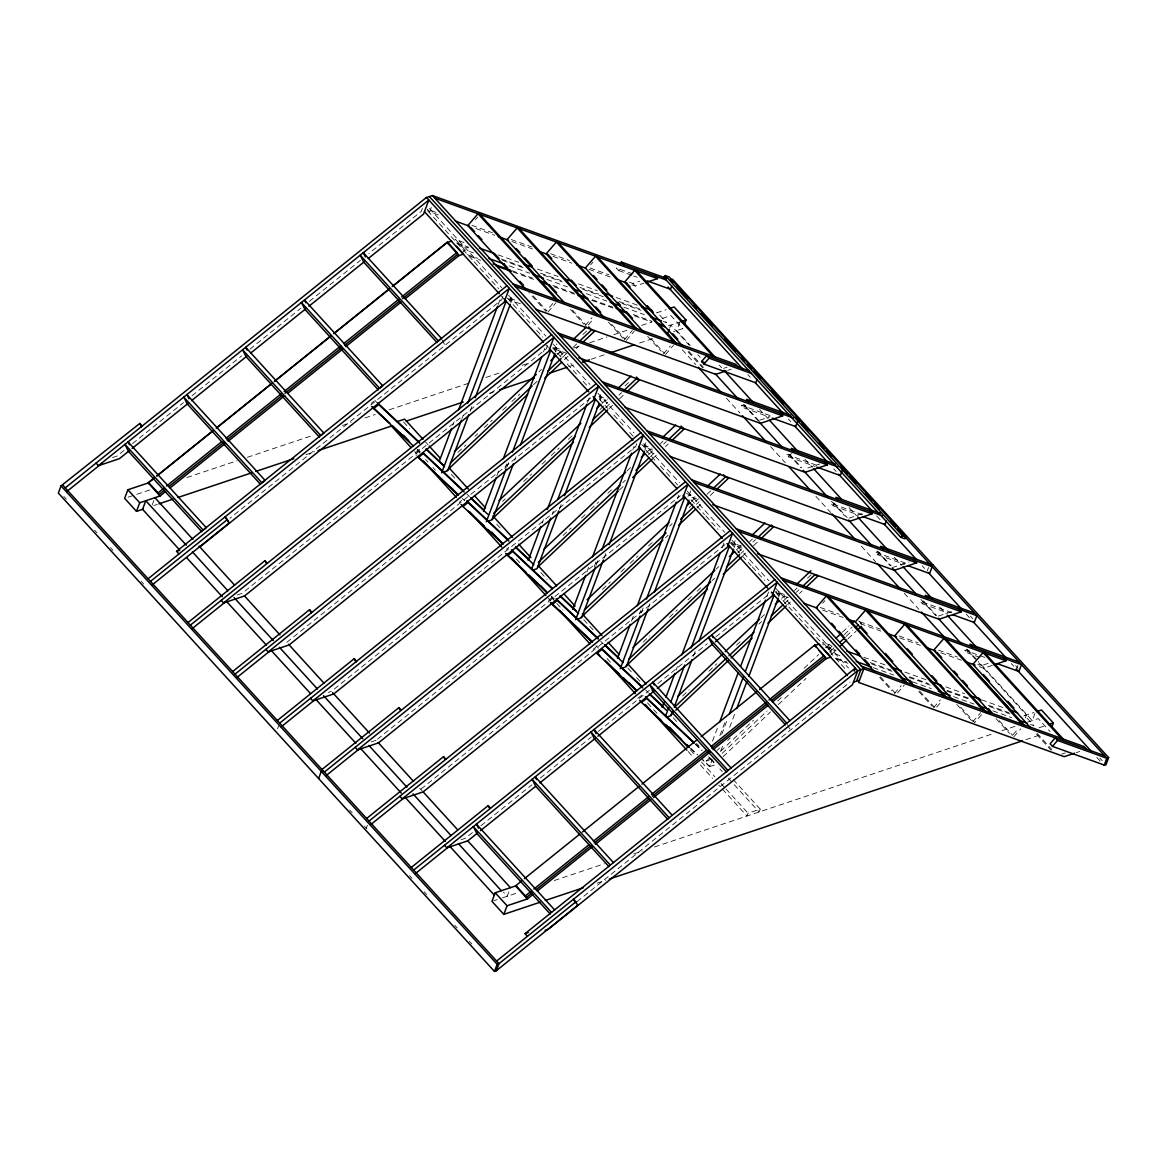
<?xml version="1.0" encoding="UTF-8"?>
<svg xmlns="http://www.w3.org/2000/svg" width="1167" height="1167" viewBox="0 0 1167 1167"><rect width="100%" height="100%" fill="white"/><g stroke="black" fill="none" stroke-linecap="round" stroke-linejoin="round"><path stroke-width="0.75" stroke-dasharray="5 3.75" d="M152.221 504.844L153.825 500.555M422.352 208.368L421.17 211.49L368.816 253.589M438.267 214.918L429.704 211.825L431.63 206.705M277.571 728.748L278.636 725.932M452.884 425.109L454.153 421.725M498.207 304.529L500.76 297.745M502.846 296.666L501.664 299.788L230.016 518.221M462.088 418.428L463.372 415.029M520.467 303.828L510.198 300.109L512.123 294.988M470.082 411.295L471.993 406.204M510.927 302.603L512.211 299.204L507.66 300.736M496.894 475.8L499.447 469.003M543.501 351.821L544.77 348.422M547.498 345.636L546.316 348.773L242.123 593.361L237.309 594.98M366.35 828.118L367.415 825.302M504.888 468.667L507.441 461.869M506.741 467.413L508.666 462.307M566.841 353.426L554.85 349.093L556.776 343.973M514.735 460.279L516.004 456.88M555.594 351.588L556.863 348.189L552.312 349.721M542.188 523.079L543.472 519.68M587.512 402.498L589.437 397.407M552.035 514.691L553.318 511.292M600.786 394.665L599.502 398.078L606.359 400.558M559.387 509.264L561.298 504.173M600.246 400.573L601.516 397.174L598.481 398.195M669.756 327.927L670.821 325.068L689.216 345.228M679.938 322.019L676.7 330.611L690.193 345.403M586.855 572.063L588.766 566.972M632.806 449.776L634.089 446.377M636.803 443.606L635.636 446.728L331.443 691.331L328.219 692.41M594.193 566.637L596.104 561.531M596.06 565.368L598.613 558.585M652.732 450.156L644.155 447.063L646.08 441.943M604.039 558.249L605.95 553.143M644.899 449.558L646.168 446.159L643.134 447.165M508.827 891.967L507.207 896.256L503.531 892.23M631.507 621.048L633.418 615.943M677.473 498.761L678.742 495.362M639.487 613.915L640.771 610.516M641.354 612.66L643.265 607.555M690.747 490.913L688.822 496.033L699.091 499.753M648.692 607.234L649.975 603.835M676.16 670.018L677.429 666.634M722.125 547.746L724.036 542.655M742.037 548.111L733.474 545.018L735.4 539.898M693.358 656.204L695.269 651.113M734.203 547.513L735.487 544.114L730.936 545.645M712.512 741.089L718.259 725.801M766.777 596.731L769.33 589.933M719.864 735.662L725.611 720.375M710.922 759.44L704.853 761.467L709.594 766.661L712.147 759.863M721.717 734.393L727.464 719.105M788.411 597.723L778.126 594.003L780.052 588.883M720.768 751.052L722.679 745.946M729.711 727.274L734.816 713.679M778.856 596.497L780.139 593.099L775.588 594.63M733.212 779.527L760.184 809.11L748.032 813.18L746.968 816.039L718.77 785.114M760.184 809.11L759.104 811.984L728.456 778.36M927.254 570.911L928.538 567.498M1016.559 668.881L1017.843 665.467M1025.282 717.909L1026.362 715.05L978.544 662.593M1034.925 713.431L1032.241 720.593L978.296 661.412M475.407 219.732L477.682 217.106M462.365 252.787L464.918 249.84L473.466 252.918M552.808 303.508L545.996 311.385L528.884 292.611M547.95 312.085L555.9 302.895M590.692 264.807L592.967 262.181M633.054 274.026L616.351 267.987L618.714 270.584L620.756 268.22M585.178 325.535L591.99 317.657M588.27 324.922L593.945 318.358M624.36 339.685L632.31 330.494M626.314 340.385L634.264 331.195M663.542 353.834L670.354 345.957M665.496 354.535L673.447 345.344M769.899 415.525L741.497 405.255L743.86 407.867L745.903 405.503M816.229 465.108L786.15 454.24L788.513 456.837L791.591 453.292M862.544 514.691L830.802 503.225L833.18 505.822L835.222 503.458M822.647 603.237L824.909 600.611M905.534 563.063L875.454 552.21L877.832 554.806L879.874 552.443M951.864 612.646L920.121 601.195L922.484 603.791L924.527 601.428M894.36 693.577L901.172 685.7M897.452 692.979L904.265 685.102M984.817 657.415L964.773 650.165L967.137 652.776L969.179 650.413M933.542 707.727L940.354 699.85M936.634 707.129L942.309 700.565M972.724 721.877L980.674 712.687M981.491 714.715L974.678 722.592L960.018 706.502M1013.044 734.729L1018.718 728.164M1013.86 736.742L1020.687 728.864M538.877 371.865L541.517 369.37M557.359 354.447L561.312 350.713M457.945 452.402L465.837 444.963M475.042 436.268L477.682 433.788M484.261 427.574L492.153 420.135M502.685 410.2L506.624 406.481M511.89 401.506L519.782 394.067M560.583 355.585L563.209 353.09M582.946 334.477L586.899 330.757M533.436 384.745L537.404 381.011M562.465 357.35L566.418 353.616M573.026 347.401L576.979 343.667M564.376 359.742L568.314 356.008M576.221 348.568L578.847 346.088M602.012 403.417L607.292 398.443M502.598 501.387L505.223 498.907M523.647 481.533L531.539 474.079M542.072 464.145L546.025 460.425M551.291 455.451L559.183 448.011M568.387 439.317L572.341 435.597M599.969 409.529L607.861 402.075M624.972 385.941L628.925 382.222M605.804 407.589L609.758 403.855M618.991 395.132L621.632 392.652M609.028 408.713L612.981 404.993M619.56 398.793L624.812 393.819M626.869 471.074L630.836 467.34M646.664 452.402L651.945 447.428M563.048 535.478L570.94 528.024M581.458 518.09L585.411 514.37M590.677 509.41L598.569 501.956M607.788 493.262L613.04 488.302M648.575 454.78L652.528 451.06M660.42 443.606L663.046 441.126M622.755 482.7L625.395 480.206M650.457 456.56L654.41 452.825M663.644 444.116L666.284 441.622M619.473 489.98L623.411 486.26M653.68 457.697L656.321 455.218M665.526 446.523L668.151 444.043M691.316 501.387L695.284 497.653M602.435 589.423L610.326 581.968M620.859 572.034L624.797 568.314M630.063 563.355L637.97 555.9M648.487 545.966L652.441 542.247M669.537 526.113L672.177 523.633M689.289 507.485L698.493 498.805M696.436 504.304L699.062 501.81M706.983 494.341L710.936 490.607M665.438 537.724L668.078 535.23M697.02 507.922L702.286 502.962M710.178 495.508L714.131 491.788M716.188 569.044L718.828 566.549M737.296 549.117L741.249 545.383M643.148 642.127L649.727 635.913M669.464 617.299L677.356 609.845M687.888 599.926L691.827 596.191M697.093 591.231L701.046 587.512M737.88 552.75L743.146 547.775M749.725 541.576L752.365 539.096M712.06 580.67L714.7 578.176M741.089 553.289L743.729 550.795M752.963 542.086L755.603 539.592M743 555.667L745.625 553.187M753.517 545.733L758.783 540.773M760.84 618.014L764.793 614.28M781.948 598.102L784.589 595.622M682.535 696.072L689.113 689.872M708.85 671.244L716.742 663.804M736.479 645.176L740.432 641.456M758.856 624.068L761.482 621.588M783.859 600.48L787.798 596.76M794.377 590.56L797.017 588.066M807.535 578.146L811.488 574.412M784.428 603.514L789.694 598.525M796.302 592.311L798.928 589.816M787.652 604.652L790.278 602.157M799.497 593.478L802.123 590.983M717.092 750.396L719.733 747.901M727.654 740.432L730.294 737.952M804.18 668.239L818.694 654.556M826.601 647.087L829.241 644.592M842.443 632.149L849.036 625.92M709.974 757.602L705.335 761.978L702.68 759.484M720.608 751.256L753.503 720.229M828.512 649.465L832.465 645.745M844.295 634.571L852.202 627.117M722.213 753.313L767.069 710.995M777.616 701.031L781.584 697.297M830.393 651.244L834.361 647.51M846.221 636.307L852.829 630.092M710.922 758.638L713.766 761.759L709.128 766.15L702.505 759.907M723.088 756.668L770.453 711.972M778.345 704.532L805.989 678.45M830.992 654.862L836.258 649.902M848.088 638.728L855.994 631.289M124.052 450.404L116.977 456.093L112.163 457.712M132.542 443.577L183.482 402.615M191.971 395.803L241.481 355.979M249.971 349.152L300.911 308.19M309.401 301.363L360.34 260.416M286.79 642.346L590.969 397.743M377.51 739.178L680.288 495.712M724.94 544.697L420.747 789.286L417.538 790.365M472.475 832.582L465.4 838.271L460.586 839.89M480.964 825.755L531.904 784.808M540.394 777.981L591.319 737.019M598.394 731.33L649.333 690.383M657.823 683.556L707.348 643.732M715.838 636.905L769.593 593.682M577.052 901.668L850.116 682.097M371.135 403.403L373.644 401.39M419.566 449.368L414.533 453.394L416.429 455.466M459.185 502.379L461.694 500.351M506.347 549.336L508.87 547.323M548.49 600.334L553.523 596.308M593.142 649.319L598.175 645.293M637.809 698.304L642.842 694.277M629.48 282.224L632.908 283.464L639.764 281.174M631.843 284.821L635.271 286.061L643.848 283.202M656.583 312.858L666.167 309.663M128.107 497.2L135.022 494.881M136.758 494.312L150.587 489.673M186.88 477.536L237.018 460.761M247.389 457.289L313.077 435.306M342.471 425.474L351.107 422.585M364.935 417.961L375.307 414.489M389.136 409.865L468.667 383.257M485.953 377.466L499.782 372.842M522.247 365.315L529.162 363.01M556.834 353.747L563.749 351.442M574.12 347.97L581.035 345.651M589.671 342.762L606.957 336.971M613.871 334.666L629.436 329.459M641.529 325.403L651.901 321.932M662.273 318.474L670.923 315.571L682.768 328.569L673.665 331.618M668.428 325.87L679.617 322.121M153.781 505.574L157.239 504.421M305.914 454.678L314.565 451.775M489.163 393.352L494.341 391.616M568.679 366.744L575.594 364.44M591.158 359.232L604.987 354.608M639.56 343.04L653.389 338.401M723.686 368.32L727.114 367.167M727.77 370.347L731.198 369.195M759.761 420.164L770.06 416.721M687.801 496.15L690.835 495.144M807.856 467.996L819.847 463.985M849.08 518.133L862.792 513.538M371.266 741.92L376.095 740.316M892.011 567.687L909.166 561.954M938.385 616.088L952.097 611.508M988.186 663.352L981.33 665.642L977.902 664.417M992.271 665.38L983.693 668.253L978.559 666.386M709.594 766.661L715.663 764.633L708.836 756.843M1023.911 715.867L1033.947 712.512M493.699 900.778L497.157 899.626M502.656 897.788L517.9 892.682M554.208 880.531L604.346 863.755M633.725 853.923L642.375 851.035M654.468 846.979L993.307 733.62M1001.942 730.717L1015.771 726.093M1027.689 722.11L1038.251 718.58L1050.096 731.578M1038.951 727.8L1045.34 725.655M597.183 883.127L605.819 880.224M1025.895 739.674L1039.724 735.05M1061.853 754.057L1065.281 752.919M1076.222 752.642L1079.65 751.504M618.714 270.584L632.076 275.412M633.754 276.025L637.094 277.221M435.904 212.321L427.326 209.229L429.704 211.825M471.876 225.304L492.43 232.729M511.277 239.541L531.831 246.966M550.678 253.764L569.525 260.577M590.079 268.002L608.926 274.799M475.961 228.528L494.793 235.326M511.934 241.525L532.488 248.95M553.041 256.361L571.888 263.173M589.014 269.358L613.011 278.023M463.985 242.532L455.436 239.439L464.918 249.84M498.163 254.873L518.688 262.283M537.476 269.066L557.986 276.477M578.511 283.887L597.3 290.671M616.103 297.468L638.32 305.491M456.822 242.94L468.784 247.258M501.27 259.001L521.78 266.397M540.584 273.195L561.094 280.605M579.897 287.388L598.686 294.186M619.21 301.582L639.72 308.992M458.018 244.239L468.273 247.944M502.452 260.299L522.962 267.695M543.472 275.106L562.275 281.903M582.785 289.314L603.295 296.71M622.099 303.508L640.902 310.291M509.366 265.886L529.876 273.297M546.958 279.467L567.468 286.878M586.272 293.661L606.782 301.071M623.878 307.242L644.388 314.652M663.192 321.45L666.605 322.675L657.123 312.275M467.486 254.639L477.741 258.345M511.934 270.7L532.444 278.096M552.954 285.507L575.171 293.53M592.267 299.7L612.777 307.111M633.287 314.521L652.09 321.319M470.389 256.565L480.644 260.27M513.115 271.999L533.625 279.394M554.135 286.805L574.645 294.215M591.742 300.386L613.959 308.409M634.469 315.819L651.565 321.99M514.676 299.992L507.82 297.512L510.198 300.109M743.86 407.867L768.922 416.911M559.329 348.977L552.487 346.497L554.85 349.093M788.513 456.837L815.252 466.494M598.846 396.094L607.409 399.187M833.18 505.822L858.241 514.88M643.498 445.079L652.076 448.172M877.832 554.806L904.556 564.463M686.444 493.437L695.007 496.529M922.484 603.791L947.546 612.835M741.381 546.127L731.096 542.422L733.474 545.018M967.137 652.776L980.499 657.59M784.326 594.499L775.749 591.406L778.126 594.003M820.299 607.496L839.146 614.294M859.7 621.719L880.254 629.144M899.101 635.957L917.948 642.754M938.501 650.179L957.348 656.992M822.662 610.093L843.23 617.518M860.356 623.703L880.91 631.128M899.757 637.926L920.311 645.351M940.865 652.776L961.433 660.201M831.312 645.526L822.764 642.433L832.246 652.834L840.794 655.927M863.784 657.254L887.708 665.89M904.804 672.075L927.021 680.098M945.824 686.882L964.628 693.679M981.724 699.85L1003.941 707.873M825.857 646.562L836.112 650.267M870.305 662.608L890.815 670.018M909.618 676.816L928.421 683.599M947.21 690.397L969.441 698.42M988.245 705.204L1008.755 712.614M825.332 647.247L835.587 650.953M871.486 663.906L891.996 671.317M909.093 677.487L931.31 685.525M946.685 691.068L968.916 699.091M989.426 706.502L1009.936 713.912M873.266 667.655L893.776 675.066M912.579 681.849L931.383 688.647M953.599 696.67L974.109 704.08M992.913 710.863L1011.716 717.661M1030.519 724.444L1033.933 725.684L1024.451 715.283M836.52 658.261L846.775 661.966M835.995 658.947L847.971 663.264M466.96 494.064L469.586 496.544M417.538 449.368L420.178 451.862M417.363 449.776L420.003 452.271M462.19 498.338L464.845 500.847M600.757 641.442L603.397 643.921M551.51 596.308L554.15 598.802M551.32 596.716L553.975 599.225M645.57 689.989L648.21 692.469M595.972 645.701L598.627 648.196M695.503 743.933L702.082 750.148M695.342 744.371L701.921 750.585M708.5 756.785L713.766 761.759M711.403 759.95L709.186 757.864L712.979 762.022M690.762 748.251L697.385 754.495M690.587 748.66L697.21 754.903M970.39 616.088L972.84 618.773M1015.582 665.657L1018.018 668.341M1099.854 758.098L1102.29 760.767M747.814 374.549L750.264 377.247M788.323 418.982L790.774 421.681M833.749 468.813L836.199 471.497M876.709 515.931L881.625 521.328M922.134 565.762L924.585 568.446M966.13 614.017L969.792 618.043M1011.322 663.585L1013.758 666.269M1096.805 757.368L1100.481 761.38M719.164 365.052L721.614 367.736M759.615 409.427L768.207 418.836M804.982 459.185L812.334 467.252M849.124 507.601L856.476 515.668M894.476 557.345L901.828 565.426M939.843 607.103L945.97 613.827M744.138 404.57L758.842 420.703M789.49 454.328L801.758 467.777M833.632 502.729L847.111 517.521M877.759 551.145L891.252 565.937M923.126 600.903L936.605 615.695M967.268 649.319L977.071 660.07M632.908 283.464L635.271 286.061M697.793 354.651L700.258 357.335M743.16 404.409L757.879 420.543M788.527 454.167L800.781 467.602M831.429 501.227L844.923 516.018M876.796 550.984L890.275 565.776M920.923 599.4L935.642 615.534M966.291 649.158L977.319 661.251M688.793 351.267L703.468 367.357M1037.157 733.474L1051.832 749.55M688.063 351.894L702.724 367.984M1036.427 734.101L1051.088 750.191M682.316 349.794L695.795 364.585M726.443 398.195L739.936 412.987M770.585 446.611L785.289 462.745M815.937 496.369L830.656 512.503M861.304 546.127L876.023 562.261M904.221 593.186L918.925 609.334M650.836 338.459L664.286 353.207M999.2 720.652L1012.65 735.4M647.656 336.402L661.106 351.15M996.02 718.609L1009.47 733.357M611.654 324.309L625.104 339.043M608.474 322.252L623.134 338.342M956.838 704.46L971.498 720.55M858.781 620.917L861.625 624.039M572.472 310.145L585.907 324.893M919.611 691.01L934.271 707.1M570.517 309.445L583.952 324.193M918.881 691.652L932.316 706.385M533.29 295.995L546.725 310.743M880.429 676.86L895.089 692.95M879.685 677.502L891.909 690.893M429.383 208.368L501.693 287.68M508.652 295.309L545.806 336.067M553.158 344.134L589.933 384.454M597.956 393.279L634.046 432.855M643.805 443.562L679.398 482.598M687.275 491.234L724.736 532.327M731.928 540.219L768.849 580.728M775.399 587.905L848.511 668.093M641.792 444.452L644.155 447.063M427.574 210.716L472.927 260.46M474.152 261.802L498.659 288.687M507.237 298.096L519.49 311.545M520.715 312.887L531.744 324.98M536.645 330.363L542.772 337.088M552.575 347.839L561.152 357.248M567.279 363.973L578.321 376.066M583.223 381.449L588.124 386.817M599.152 398.924L607.73 408.333M613.857 415.044L623.659 425.809M629.786 432.519L633.462 436.56M645.716 449.995L655.518 460.761M660.42 466.129L670.223 476.88M675.124 482.263L677.575 484.947M691.068 499.739L704.547 514.53M705.772 515.872L718.026 529.307M730.279 542.757L735.181 548.125M736.406 549.482L751.11 565.601M752.336 566.943L764.589 580.393M775.617 592.486L781.744 599.211M782.969 600.553L797.688 616.687M798.914 618.029L823.421 644.913M829.547 651.638L846.702 670.456M501.402 296.039L503.765 298.635M546.054 345.024L548.417 347.62M425.488 442.001L427.939 444.685M403.563 422.002L409.705 428.727M451.381 474.444L455.057 478.47M496.748 524.202L501.65 529.585M540.875 572.603L547.002 579.328M583.792 619.677L593.595 630.428M627.919 668.093L631.595 672.119M636.511 677.502L640.187 681.543M673.286 717.851L678.187 723.219M696.582 743.394L699.033 746.078M719.864 768.951L722.329 771.635M374.899 400.383L376.795 402.455M417.027 450.097L419.478 452.781M425.605 459.506L428.056 462.19M432.957 467.573L435.408 470.257M516.325 559.022L520.001 563.048M551.889 598.015L555.565 602.055M556.79 603.397L562.917 610.122M607.044 658.524L611.96 663.906M647.51 702.913L652.411 708.281M653.637 709.624L658.538 715.006M690.412 749.973L695.328 755.355M701.455 762.08L714.933 776.872M721.075 783.597L724.751 787.623M725.976 788.965L748.032 813.18M414.723 451.614L417.173 454.299M548.359 598.19L550.809 600.874M688.122 751.49L693.023 756.872M700.375 764.939L712.629 778.389M419.712 788.163L422.162 790.847M63.849 496.486L66.315 499.184M94.542 530.154L96.992 532.838M110.5 547.659L112.951 550.343M141.192 581.312L143.643 584.011M349.735 810.058L352.171 812.743M364.396 826.134L366.832 828.818M409.573 875.702L412.024 878.386M424.234 891.778L426.684 894.462M454.765 925.271L457.216 927.955M469.426 941.346L471.862 944.03M787.477 724.547L790.307 730.119M442.205 339.86L445.05 345.417"/><path stroke-width="1.5" d="M142.141 426.057L139.763 423.446L61.034 485.895L58.35 493.058L494.472 971.425L496.296 970.827L498.98 963.665L575.885 901.828L573.522 899.232L575.287 902.718M153.927 478.397L148.267 482.948L127.874 489.775L124.65 498.353L136.495 511.35L143.41 509.045M136.495 511.35L139.734 502.773L160.112 495.946L165.772 491.395M318.606 778.52L321.29 771.358L323.113 770.76M439.478 460.775L451.6 428.508M458.631 409.836L497.565 306.235M441.666 472.766L461.446 420.12M467.836 403.14L506.142 301.246M468.798 414.693L447.734 470.739L443.183 472.27M475.188 397.714L510.3 304.31M483.488 511.467L496.267 477.493M503.283 458.806L541.59 356.912M486.318 521.751L506.113 469.105M512.488 452.125L550.795 350.217M513.451 463.678L492.386 519.723L487.835 521.241M520.482 444.992L554.952 353.28M528.155 560.437L540.919 526.477M547.294 509.498L586.884 404.19M531.612 569.044L550.766 518.09M557.782 499.403L595.447 399.202M558.745 510.956L537.039 568.708L532.488 570.225M564.492 495.683L598.963 403.972M671.798 285.886L670.514 289.299L647.116 280.839M669.216 329.357L667.597 333.645L676.174 343.069M572.807 609.422L585.571 575.462M592.588 556.776L631.537 453.175M684.387 324.28L686.006 319.991L674.147 306.994L669.362 308.584M575.623 619.721L595.418 567.074M601.807 550.08L640.1 448.186M603.397 559.941L581.706 617.693L577.14 619.21M609.145 544.653L644.257 451.25M521.547 880.954L515.581 885.943L495.202 892.77L491.978 901.362L503.823 914.359L540.131 902.208M503.823 914.359L507.062 905.767L527.44 898.955L533.1 894.389M494.472 971.425L497.157 964.278L498.98 963.665L62.858 485.282M617.46 658.407L630.224 624.433M637.255 605.761L676.189 502.16M620.29 668.706L640.07 616.045M646.46 599.065L684.766 497.171M648.064 608.926L626.358 666.663L621.807 668.195M654.439 591.946L688.909 500.235M757.033 379.377L755.749 382.791L703.949 364.075L701.586 361.478L706.691 355.57L709.055 358.167L751.519 373.498M662.112 707.392L664.023 702.286M665.949 697.195L674.876 673.417M681.907 654.745L720.199 552.837M665.584 715.984L668.764 707.494M670.689 702.403L684.723 665.03M691.112 648.05L729.419 546.156M672.921 710.557L671.01 715.648L666.459 717.18M674.205 707.158L692.075 659.603M699.091 640.931L733.576 549.219M797.586 421.447L795.661 426.568L772.262 418.122M719.543 722.402L738.055 673.155M740.607 666.357L765.494 600.115M729.39 714.014L743.423 676.656M745.348 671.55L774.071 595.126M736.727 708.588L746.938 681.411M748.864 676.32L778.229 598.19M842.238 470.432L840.313 475.553L816.929 467.106M886.249 521.124L884.965 524.537L863.244 516.689M854.229 671.156L855.411 668.02L525.033 933.688L527.396 936.284M856.505 681.207L860.808 669.756L429.427 196.581M426.393 197.602L432.461 195.575L863.843 668.749L858.649 682.418L1064.231 756.668L1074.515 753.226M1051.715 727.274L1053.334 722.986L1041.475 709.988L1036.69 711.593M1108.65 757.631L1105.966 764.793L1104.142 765.406L1106.827 758.244L1108.65 757.631L672.528 279.263L670.704 279.861L673.082 282.472M619.414 264.442L621.457 262.079L666.386 278.3M665.307 275.587L663.775 277.367L900.793 537.345L904.717 538.76L906.248 536.995L669.216 277.002L665.307 275.587L902.324 535.58L906.248 536.995M703.949 364.075L709.055 358.167M900.793 537.345L902.324 535.58M1057.579 740.462L1055.201 737.85L1050.096 743.758L1052.474 746.369L1057.579 740.462L1106.827 758.244L897.817 528.972M454.444 451.527L536.251 374.359M550.751 360.661L556.032 355.687M573.187 339.509L586.374 327.052M450.316 463.153L532.123 385.985M547.95 371.048L561.152 358.605M579.62 341.172L591.494 329.969L594.63 331.18L582.8 342.354M447.253 470.228L527.528 394.49M544.639 378.356L561.735 362.222M499.097 500.512L580.903 423.344M596.731 408.406L600.684 404.672M617.839 388.48L631.041 376.037M493.656 513.378L575.462 436.21M592.603 420.032L604.477 408.829M624.272 390.157L636.146 378.954L639.297 380.165L627.452 391.339M491.92 519.198L573.493 442.235M589.291 427.341L607.715 409.967M543.749 549.482L625.556 472.314M641.383 457.376L645.351 453.642M662.491 437.465L675.693 425.021M538.308 562.363L620.115 485.195M635.942 470.257L649.144 457.814M668.924 439.142L680.799 427.939L683.95 429.15L672.104 440.324M537.885 566.943L618.16 491.219M632.631 477.566L652.368 458.937M587.089 599.721L668.895 522.539M687.363 505.121L690.003 502.627M707.158 486.449L720.345 474.006M584.288 610.093L666.08 532.925M680.594 519.242L693.796 506.784M713.577 488.127L725.451 476.924L728.602 478.134L716.757 489.309M581.224 617.168L662.812 540.204M678.596 525.31L695.707 509.162M633.068 647.452L714.86 570.284M729.375 556.586L734.656 551.612M751.811 535.434L764.998 522.991M628.94 659.078L710.747 581.91M726.574 566.972L739.761 554.529M758.244 537.097L770.118 525.894L773.254 527.119L761.409 538.279M625.877 666.153L707.465 589.189M723.248 574.281L741.672 556.907M677.721 696.436L722.577 654.118M725.218 651.624L759.513 619.269M775.355 604.331L779.308 600.597M796.463 584.419L810.977 570.721M674.92 706.823L726.37 658.276M729.01 655.781L754.072 632.135M771.227 615.957L783.101 604.754M802.896 586.082L814.77 574.879L817.907 576.09L806.076 587.264M670.529 715.138L673.169 712.643M675.795 710.163L728.427 660.507M731.067 658.028L752.117 638.159M767.915 623.266L786.339 605.892M835.835 638.378L841.115 633.389M851.677 623.441L854.317 620.946M839.627 642.536L844.908 637.561M855.469 627.598L858.095 625.104M840.196 646.182L846.775 639.968M857.307 630.034L861.246 626.314M65.235 487.894L426.466 197.427L857.774 670.777L863.843 668.749M96.073 463.08L98.451 465.691L428.829 200.024L423.548 214.101L368.364 258.461M66.796 491.54L101.85 463.357M129.26 450.725L119.355 458.689L98.451 465.691M132.09 448.449L188.675 402.951M191.505 400.675L246.689 356.3M250.934 352.886L306.104 308.526M308.934 306.25L364.119 261.875M149.449 484.247L148.559 482.511L154.219 477.945M157.064 475.669L212.292 431.236M216.551 427.822L271.794 383.389M274.624 381.113L331.282 335.542M334.112 333.251L389.355 288.818M392.185 286.542L447.428 242.109L456.91 252.51L457.8 254.246L402.557 298.679M156.757 476.107L213.415 430.535M216.245 428.26L271.488 383.826M274.333 381.551L330.99 335.979M333.82 333.704L389.063 289.27M393.308 285.842L447.136 242.546L451.702 241.088M164.591 490.096L158.931 494.648L158.041 492.912L163.701 488.346M166.531 486.07L221.774 441.637M226.033 438.223L281.276 393.79M284.106 391.514L340.764 345.943M343.594 343.652L398.837 299.219M401.667 296.943L456.91 252.51M168.836 486.668L224.079 442.235M226.923 439.959L282.151 395.525M284.996 393.25L341.654 347.678M344.484 345.403L399.727 300.969M170.032 487.966L225.275 443.533M228.105 441.257L284.763 395.686M287.593 393.41L342.835 348.977M345.665 346.701L400.908 302.268M405.153 298.84L458.981 255.558L463.547 254.085L456.443 246.295M178.945 553.975L176.567 551.378L506.945 285.725M148.092 578.774L509.323 288.322L504.042 302.384L199.849 546.987M150.47 581.385L227.361 519.548L224.998 516.937L229.14 523.02L152.031 585.032M188.004 622.565L264.909 560.729L267.287 563.325M190.381 625.162L551.612 334.696M223.597 602.96L553.975 337.307L548.694 351.369L244.501 595.972L223.597 602.96L221.219 600.363M191.942 628.809L225.596 601.749M232.671 671.55L309.561 609.714L311.939 612.31M235.034 674.147L596.264 383.68M268.25 651.945L598.627 386.277L593.347 400.354L289.153 644.943L268.25 651.945L265.872 649.348M236.595 677.794L270.248 650.734M277.323 720.52L354.228 658.684L356.591 661.295M279.686 723.132L640.916 432.665M312.902 700.929L643.294 435.262L637.999 449.324L333.806 693.927L312.902 700.929L310.539 698.318M281.247 726.778L314.9 699.719M321.975 769.505L398.881 707.669L401.244 710.265M324.338 772.102L685.569 481.65M357.554 749.9L687.947 484.247L682.651 498.309L378.458 742.912L357.554 749.9L355.191 747.303M325.914 775.763L359.553 748.703M366.628 818.49L443.533 756.654L445.896 759.25M369.005 821.087L730.221 530.635M402.221 798.884L732.599 533.231L727.304 547.294L423.125 791.897L402.221 798.884L399.843 796.288M370.566 824.733L404.205 797.688M411.28 867.475L488.185 805.638L490.563 808.235M413.658 870.071L774.888 579.605M444.496 845.273L446.873 847.869L777.251 582.216L771.971 596.279L715.371 641.777M415.219 873.718L448.872 846.659M477.682 832.917L467.777 840.867L446.873 847.869M480.512 830.641L535.682 786.266L532.108 779.264L610.326 865.068M539.927 782.853L595.112 738.478M597.942 736.202L654.527 690.704M657.357 688.428L712.541 644.053M524.377 878.678L579.62 834.245M582.45 831.969L639.122 786.383M641.952 784.107L697.195 739.674M701.148 736.698L756.683 691.827M759.513 689.551L814.756 645.118L825.127 657.254L771.299 700.55M531.919 893.091L526.244 897.656L525.369 895.906L531.029 891.355M533.859 889.079L589.102 844.645M593.361 841.217L648.589 796.784M651.434 794.508L706.677 750.075M710.922 746.661L766.165 702.228M768.995 699.952L824.238 655.518M536.164 889.677L591.406 845.244M594.236 842.968L649.479 798.534M652.309 796.244L708.982 750.673M711.812 748.397L767.055 703.964M537.345 890.975L592.588 846.542M595.433 844.266L650.675 799.833M653.505 797.557L710.163 751.971M712.993 749.695L768.236 705.262M772.481 701.848L826.309 658.553L830.875 657.094L819.03 644.096L814.464 645.555M496.617 961.068L857.774 670.631L852.493 684.693L548.3 929.297L545.091 930.362M496.34 970.696L577.665 905.315L575.885 901.828M371.762 406.495L373.659 408.567L378.692 404.541L419.507 443.037M461.082 504.45L462.978 506.536L468.011 502.51L508.827 540.992M505.734 553.435L507.63 555.507L512.663 551.48L552.166 588.737M550.386 602.42L552.283 604.491L557.315 600.465L598.131 638.962M639.691 700.375L641.587 702.461L646.635 698.435L694.029 743.131M645.555 282.618L657.561 278.607L655.198 276.01M681.207 321.596L686.006 319.991M397.057 421.666L404.643 419.128L423.038 439.303M158.975 503.838L172.804 499.213M177.997 497.478L252.32 472.606M255.777 471.439L293.807 458.719M318.022 450.622L392.345 425.751M406.174 421.127L463.226 402.032M499.534 389.88L534.107 378.312M549.657 373.119L566.943 367.328M582.508 362.12L589.423 359.815M610.166 352.872L634.367 344.776M176.567 551.378L179.791 550.299M726.049 370.916L715.765 374.359L535.886 309.401M780.344 413.278L782.707 415.875L760.417 423.344L578.832 357.758M824.996 462.263L827.359 464.86L805.084 472.314L625.206 407.356M869.648 511.248L872.026 513.845L849.736 521.299L669.858 456.341M914.301 560.233L916.678 562.83L894.389 570.284L712.804 504.698M930.96 565.339L932.783 564.726M958.968 609.203L961.331 611.814L939.041 619.269L757.456 553.683M853.471 682.228L859.539 680.201M993.992 664.811L1005.983 660.785L1003.62 658.188M1048.535 724.59L1053.334 722.986M545.31 900.472L583.354 887.751M609.276 879.072L1022.438 740.826M525.033 933.688L528.243 932.608M432.461 195.575L666.284 280.007M434.839 198.171L657.561 278.607M455.393 221.103L469.732 226.296M498.221 236.565L508.506 240.285M539.344 251.416L548.096 254.596L551.772 258.622M577.023 265.026L585.601 268.118M618.145 279.876L626.708 282.968M479.374 248.075L494.75 253.633M523.808 264.136L532.356 267.214M564.828 278.942L571.67 281.422M602.435 292.523L612.69 296.228M641.748 306.731L652.003 310.422M488.856 258.476L504.232 264.034M533.29 274.537L543.545 278.227M574.31 289.343L581.151 291.808M610.21 302.311L620.465 306.017M651.23 317.118L661.485 320.823M493.13 263.902L510.227 270.073M539.285 280.576L546.112 283.041M578.599 294.77L587.132 297.848M616.191 308.351L626.446 312.056M657.211 323.157L664.052 325.637M496.019 265.813L511.409 271.371M540.467 281.874L549.015 284.952M578.073 295.455L588.328 299.16M619.093 310.262L627.642 313.354M658.407 324.47L665.234 326.935M512.955 283.858L735.691 364.294L738.055 366.905M515.333 286.455L749.141 370.902M701.586 361.478L704.926 362.689M790.759 415.306L746.603 399.347L748.981 401.959M557.607 332.843L793.137 417.903M559.985 335.44L782.707 415.875M835.412 464.276L791.255 448.332L793.633 450.929M602.274 381.828L837.789 466.888M604.637 384.424L827.359 464.86M880.064 513.261L835.908 497.317L838.285 499.914M646.926 430.798L882.442 515.858M649.29 433.409L872.026 513.845M929.822 564.084L880.574 546.302L882.938 548.898M691.579 479.783L932.185 566.681L929.618 573.508L907.897 565.674M693.942 482.379L916.678 562.83M974.474 613.069L925.227 595.287L927.59 597.883M736.231 528.768L976.852 615.665L974.285 622.492L952.564 614.644M738.609 531.364L961.331 611.814M1019.127 662.054L969.879 644.257L972.257 646.868M780.883 577.753L1021.504 664.65L1018.937 671.477L997.216 663.629M783.261 580.349L1005.983 660.785M803.83 603.281L817.527 608.24M846.644 618.758L855.221 621.851M887.766 633.593L896.46 636.803M925.446 647.218L935.73 650.923M964.861 661.441L975.131 665.161M846.688 651.084L860.371 656.014M892.843 667.743L901.391 670.835M930.449 681.324L940.704 685.029M969.762 695.532L980.017 699.237M1009.076 709.726L1017.609 712.818M856.17 661.485L871.559 667.043M902.324 678.144L909.166 680.624M938.224 691.112L950.186 695.43M979.244 705.933L989.499 709.624M1018.558 720.127L1027.091 723.204M861.421 666.167L1084.143 746.603L1086.521 749.199M985.225 711.972L990.36 713.825M863.784 668.764L1104.463 755.647M1052.474 746.369L1104.259 765.071M377.539 402.863L419.668 442.599M426.247 448.799L443.941 465.779M426.086 449.237L444.525 466.625M423.504 453.088L463.007 490.344M470.899 497.784L484.072 510.198M464.16 492.007L423.358 453.525L418.326 457.552L458.033 495.012M470.753 498.221L487.864 514.37M372.521 406.904L389.734 423.14M392.375 425.634L409.588 441.87M373.659 408.567L413.381 446.027M466.844 500.833L507.66 539.314M515.566 546.769L528.724 559.183M515.406 547.206L533.83 564.595M418.501 457.143L458.223 494.604M511.496 549.803L552.312 588.299M560.218 595.753L576.017 610.647M560.058 596.191L578.496 613.565M468.448 511.117L484.334 526.098M488.317 529.847L502.875 543.574M462.978 506.536L502.7 543.997M556.163 598.788L598.292 638.524M604.871 644.738L619.356 658.392M604.71 645.161L623.149 662.55M506.478 553.858L526.346 572.589M528.987 575.083L546.2 591.319M507.63 555.507L547.352 592.982M602.128 649.012L641.631 686.269M649.523 693.709L662.696 706.137M642.784 687.947L601.968 649.45L596.935 653.476L636.657 690.937M649.363 694.146L666.488 710.295M551.145 602.828L592.18 641.544M552.283 604.491L592.005 641.952M645.468 696.757L694.175 742.693M597.125 653.068L599.765 655.562M605.06 660.551L619.633 674.293M623.601 678.042L636.846 690.528M644.417 704.547L661.631 720.768M665.613 724.517L681.499 739.513M686.794 744.502L689.434 746.997M641.587 702.461L689.259 747.42M676.845 286.601L687.888 298.723M694.029 305.448L696.48 308.146M701.396 313.529L712.439 325.651M724.722 339.116L735.764 351.238M741.906 357.963L744.356 360.661M748.047 364.702L751.723 368.743M754.188 371.427L760.315 378.166M771.372 390.289L783.641 403.753M795.923 417.217L799.599 421.258M802.065 423.942L808.191 430.681M819.249 442.804L824.15 448.186M826.615 450.87L831.517 456.268M840.517 466.129L847.475 473.773M849.941 476.457L856.067 483.196M865.899 493.962L872.026 500.701M874.491 503.385L879.393 508.783M890.45 520.89L895.352 526.288M668.02 287.024L742.898 369.166M755.18 382.63L783.407 413.599M794.464 425.722L827.607 462.074M838.65 474.196L873.033 511.89M884.075 524.012L915.993 559.022M928.261 572.486L962.469 610.005M973.453 622.055L1006.435 658.232M1016.209 668.939L1091.933 752M636.686 271.08L714.904 356.883M985.05 653.287L1063.268 739.076M712.949 356.168L634.731 270.379L624.505 282.195L683.176 346.541M1061.314 738.375L983.095 652.572L972.87 664.388L1030.315 727.391M724.065 370.435L753.488 402.703M769.432 420.178L798.855 452.46M813.559 468.594L841.757 499.52M857.701 517.01L888.35 550.62M903.054 566.768L932.491 599.036M947.196 615.169L976.619 647.452M621.457 262.079L623.82 264.676M714.963 373.469L738.259 399.026M759.104 421.885L782.386 447.442M803.232 470.301L827.753 497.2M848.599 520.059L871.895 545.602M892.726 568.46L916.022 594.018M938.093 618.218L961.389 643.776M626.475 282.895L630.136 286.922M647.247 305.681L653.36 312.391M672.907 333.835L677.794 339.203M983.387 674.482L989.499 681.178M1007.836 701.294L1013.933 707.99M698.245 367.269L721.542 392.827M742.387 415.685L765.683 441.228M788.965 466.785L811.036 490.986M831.881 513.845L855.178 539.402M877.248 563.603L900.53 589.16M921.376 612.019L944.672 637.561M967.968 663.119L1013.321 712.877M597.504 256.93L675.722 342.719M945.868 639.137L1024.086 724.926M673.767 342.019L595.549 256.215L585.323 268.031L643.994 332.391M1022.132 724.226L943.913 638.422L933.688 650.238L991.133 713.241M593.39 275.441L597.066 279.467M601.953 284.836L606.84 290.189M617.839 302.253L620.29 304.937M626.387 311.647L632.499 318.343M936.868 652.295L941.754 657.648M953.979 671.054L957.64 675.08M962.542 680.434L967.428 685.802M978.427 697.866L980.863 700.55M988.201 708.588L991.862 712.614M558.322 242.78L636.54 328.569M906.686 624.987L984.904 710.776M634.585 327.869L556.367 242.065L546.141 253.881L604.812 318.226M982.95 710.061L904.731 624.272L894.506 636.088L951.951 699.091M571.319 280.065L576.206 285.434M595.768 306.877L600.655 312.231M907.459 648.867L912.346 654.22M931.908 675.678L936.795 681.032M940.456 685.058L944.132 689.084M519.14 228.63L597.358 314.419M867.504 610.822L945.722 696.626M595.403 313.719L517.185 227.915L506.959 239.731L564.405 302.734M943.767 695.911L865.549 610.122L855.323 621.938L912.769 684.941M636.453 377.043L639.297 380.165M681.105 426.028L683.95 429.15M771.358 525.033L773.254 527.119M588.649 326.848L591.494 329.969M723.555 474.838L725.451 476.924M516.252 248.483L519.913 252.51M524.8 257.863L532.137 265.916M549.249 284.675L556.586 292.727M860.954 626.664L867.052 633.375M885.388 653.476L892.726 661.514M909.837 680.288L912.273 682.972M479.958 214.48L558.176 300.269M828.322 596.673L906.54 682.476M556.221 299.569L478.003 213.765L467.777 225.581L526.434 289.927M904.571 681.761L826.367 595.972L816.141 607.788L874.798 672.134M470.957 227.638L474.619 231.65M478.295 235.676L481.956 239.702M495.406 254.45L499.068 258.461M503.954 263.83L507.616 267.841M519.84 281.247L523.516 285.273M831.546 623.236L835.207 627.263M838.869 631.289L843.77 636.642M855.98 650.048L859.656 654.074M864.543 659.428L869.43 664.796M424.54 211.738L499.301 293.734M504.202 299.117L543.414 342.135M549.54 348.845L588.766 391.864M593.084 396.605L632.879 440.265M639.005 446.976L676.991 488.652M683.133 495.377L722.344 538.395M727.041 543.545L767.682 588.124M771.358 592.165L847.344 675.503M447.136 242.546L458.981 255.558M819.205 650.748L826.309 658.553M789.855 720.666L711.637 634.863L713.066 637.649M786.762 723.161L708.544 637.357L712.103 644.315L785.42 724.751M437.056 342.558L363.739 262.123L360.18 255.165L438.398 340.954L441.491 338.459L363.273 252.67L365.402 256.842M731.053 767.974L652.834 682.17L654.249 684.956M727.96 770.453L649.742 684.664L653.287 691.623M378.254 389.851L304.923 309.415L301.378 302.457L379.596 388.261L382.688 385.766L304.47 299.977L305.885 302.749M429.164 446.027L440.192 458.135M448.784 467.544L468.39 489.061M474.531 495.785L485.56 507.893M492.912 515.96L512.532 537.476M518.659 544.201L530.927 557.651M538.279 565.718L556.659 585.878M564.026 593.959L575.054 606.052M582.406 614.119L602.026 635.636M608.153 642.361L619.196 654.468M627.773 663.877L646.168 684.052M652.295 690.776L726.618 772.058M403.534 435.291L408.435 440.674M451.352 487.748L457.479 494.472M491.803 532.123L502.846 544.23M540.846 585.907L546.973 592.632M588.664 638.364L592.34 642.39M629.115 682.739L636.482 690.806M669.581 727.114L687.961 747.288M391.426 426.057L411.047 447.574M423.3 461.023L456.399 497.332M469.893 512.123L501.766 547.09M511.569 557.841L545.908 595.506M559.387 610.297L590.035 643.907M605.979 661.397L635.402 693.665M645.205 704.43L686.896 750.148M672.236 815.266L594.018 729.477L596.147 733.649M669.143 817.761L590.925 731.972L594.47 738.93L667.801 819.365M319.437 437.158L246.106 356.723L242.561 349.764L320.779 435.568L323.872 433.074L245.654 347.27L247.083 350.056M613.434 862.573L535.215 776.784L536.63 779.571M260.635 484.465L187.304 404.03L183.759 397.072L261.962 482.861L265.069 480.381L186.851 394.577L188.981 398.749M535.668 786.237L608.999 866.673M554.617 909.881L476.399 824.092L478.528 828.264M551.524 912.375L473.306 826.572L476.851 833.53L550.182 913.965M201.818 531.773L128.487 451.337L124.942 444.379L203.16 530.168L206.253 527.674L128.034 441.885L129.449 444.671M148.559 482.511L158.041 492.912M525.369 895.906L515.887 885.505L516.777 887.256M148.267 482.948L160.112 495.946M515.581 885.943L527.44 898.955M154.905 497.696L192.905 539.373M199.046 546.098L234.596 585.105M244.399 595.856L279.949 634.863M288.541 644.272L324.09 683.264M332.668 692.687L369.458 733.022M378.035 742.431L413.585 781.438M423.388 792.189L457.727 829.854M467.529 840.605L510.431 887.679M186.253 545.12L145.802 500.731L142.578 509.323L179.353 549.672M192.38 551.845L227.944 590.838M234.071 597.562L273.297 640.595M279.438 647.32L317.439 688.997M323.565 695.722L362.791 738.755M368.932 745.48L406.933 787.171M413.06 793.896L451.075 835.587M458.427 843.653L501.329 890.713M127.874 489.775L139.734 502.773M495.202 892.77L507.062 905.767M186.705 557.738L222.255 596.731M227.157 602.114L266.397 645.147M271.298 650.53L310.524 693.563M315.44 698.931L355.891 743.321M360.793 748.689L401.258 793.064M404.934 797.105L445.386 841.48M450.287 846.863L494.429 895.279M61.034 485.895L497.157 964.278M814.756 645.118L815.645 646.854M447.428 242.109L448.318 243.859M488.185 805.638L489.367 807.958M443.533 756.654L444.715 758.973M398.881 707.669L400.062 709.988M354.228 658.684L355.993 662.17M309.561 609.714L311.341 613.186M264.909 560.729L266.091 563.048M227.361 519.548L229.14 523.02M139.763 423.446L141.543 426.932"/></g></svg>
